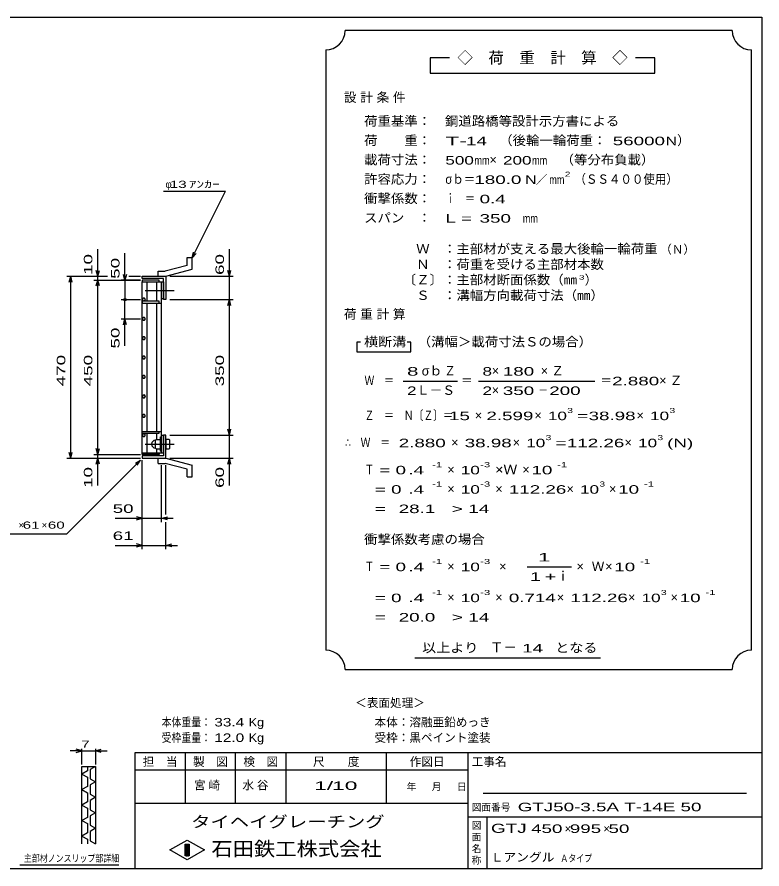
# Model space of a CAD drawing. Units: millimetres, scale not verified. Extents: x -1820 to 1731, y -1282 to 1054.
# Drawn here: x -194 to 1731, y -1146 to 1054 of the extents above; entities that cross this region are included whole.
import ezdxf
from ezdxf.enums import TextEntityAlignment as Align

# ---------------------------------------------------------------- set-up
doc = ezdxf.new("R2010")
doc.units = ezdxf.units.MM
doc.header["$LTSCALE"] = 10
doc.linetypes.add('CHAIN', pattern=[18.5, 12, -1.5, 3.5, -1.5])
for name, color, linetype, lineweight in [('0_2', 150, 'Continuous', 25), ('16', 3, 'Continuous', 25), ('19', 6, 'Continuous', 25), ('22', 4, 'Continuous', 25), ('24', 2, 'Continuous', 25), ('32', 4, 'Continuous', 25)]:
    doc.layers.add(name, color=color, linetype=linetype, lineweight=lineweight)
doc.styles.add('ベクトル', font='')
doc.styles.get('ベクトル').set_extended_font_data('ベクトル')

msp = doc.modelspace()

# ---------------------------------------------------------------- linework, layer by layer
at = {"layer": '0_2'}
for p, q in [((-1729, 1053.5), (1731, 1053.5)), ((1731, 1053.5), (1731, -1146.5)), ((1731, -846.5), (111, -846.5)), ((111, -846.5), (111, -1146.5)), ((241, -846.5), (241, -976.5)), ((371, -976.5), (371, -846.5)), ((501, -846.5), (501, -976.5)), ((761, -976.5), (761, -846.5)), ((971, -846.5), (971, -1146.5)), ((971, -891.5), (111, -891.5)), ((1691, -951.5), (1011, -951.5)), ((111, -976.5), (971, -976.5)), ((971, -1011.5), (1731, -1011.5)), ((1021, -1146.5), (1021, -1011.5)), ((201, -1097.5), (246, -1072.5)), ((246, -1072.5), (291, -1097.5)), ((246, -1122.5), (201, -1097.5)), ((241, -1082.5), (251, -1082.5)), ((241, -1112.5), (241, -1082.5)), ((241, -1082.5), (243, -1082.5)), ((243, -1082.5), (243, -1112.5)), ((245, -1112.5), (245, -1082.5)), ((245, -1082.5), (247, -1082.5)), ((291, -1097.5), (246, -1122.5)), ((247, -1082.5), (247, -1112.5)), ((249, -1112.5), (249, -1082.5)), ((249, -1082.5), (251, -1082.5)), ((251, -1082.5), (251, -1112.5)), ((251, -1082.5), (251, -1112.5)), ((251, -1112.5), (241, -1112.5)), ((243, -1112.5), (245, -1112.5)), ((247, -1112.5), (249, -1112.5)), ((1731, -1146.5), (-1729, -1146.5))]:
    msp.add_line(p, q, dxfattribs=at)
at = {"layer": '16'}
for p, q in [((174, 374), (130, 374)), ((130, 374), (130, 369.5)), ((174, 369.5), (174, 374)), ((129.3, -71.5), (129.3, 369.5)), ((129.3, 369.5), (130, 369.5)), ((130, 369.5), (174, 369.5)), ((130, -71.5), (130, 369.5)), ((130, 369.5), (180, 369.5)), ((142.5, 319.5), (142.5, 369.5)), ((167.5, 319.5), (167.5, 369.5)), ((180, -71.5), (180, 369.5)), ((180, 369.5), (185, 369.5)), ((185, 369.5), (185, 325.5)), ((131.98, 327.45), (130, 323.97)), ((130, 323.97), (132.02, 320.52)), ((130, 319.5), (130, 315)), ((174, 319.5), (130, 319.5)), ((130, 315), (180, 315)), ((135.98, 327.48), (131.98, 327.45)), ((132.02, 320.52), (136.02, 320.55)), ((138, 324), (135.98, 327.48)), ((136.02, 320.55), (138, 324.03)), ((142.5, -17), (142.5, 315)), ((167.5, -17), (167.5, 315)), ((174, 315), (174, 319.5)), ((185, 325.5), (180, 325.5)), ((131.98, 277.45), (130, 273.97)), ((130, 273.97), (132.02, 270.52)), ((135.98, 277.48), (131.98, 277.45)), ((132.02, 270.52), (136.02, 270.55)), ((138, 274), (135.98, 277.48)), ((136.02, 270.55), (138, 274.03)), ((131.98, 227.45), (130, 223.97)), ((130, 223.97), (132.02, 220.52)), ((135.98, 227.48), (131.98, 227.45)), ((132.02, 220.52), (136.02, 220.55)), ((138, 224), (135.98, 227.48)), ((136.02, 220.55), (138, 224.03)), ((131.98, 177.45), (130, 173.97)), ((135.98, 177.48), (131.98, 177.45)), ((138, 174), (135.98, 177.48)), ((130, 173.97), (132.02, 170.52)), ((132.02, 170.52), (136.02, 170.55)), ((136.02, 170.55), (138, 174.03)), ((131.98, 127.45), (130, 123.97)), ((130, 123.97), (132.02, 120.52)), ((135.98, 127.48), (131.98, 127.45)), ((132.02, 120.52), (136.02, 120.55)), ((138, 124), (135.98, 127.48)), ((136.02, 120.55), (138, 124.03)), ((131.98, 77.45), (130, 73.97)), ((130, 73.97), (132.02, 70.52)), ((135.98, 77.48), (131.98, 77.45)), ((132.02, 70.52), (136.02, 70.55)), ((138, 74), (135.98, 77.48)), ((136.02, 70.55), (138, 74.03)), ((131.98, 27.45), (130, 23.97)), ((130, 23.97), (132.02, 20.52)), ((135.98, 27.48), (131.98, 27.45)), ((138, 24), (135.98, 27.48)), ((136.02, 20.55), (138, 24.03)), ((132.02, 20.52), (136.02, 20.55)), ((130, -21.5), (130, -17)), ((130, -17), (180, -17)), ((130, -21.5), (174, -21.5)), ((142.5, -71.5), (142.5, -21.5)), ((167.5, -36.5), (167.5, -21.5)), ((174, -21.5), (174, -17)), ((131.98, -22.55), (130, -26.03)), ((130, -26.03), (132.02, -29.48)), ((135.98, -22.52), (131.98, -22.55)), ((132.02, -29.48), (136.02, -29.45)), ((138, -26), (135.98, -22.52)), ((136.02, -29.45), (138, -25.97)), ((166, -37.5), (164, -39.5)), ((164, -59.5), (164, -39.5)), ((166, -37.5), (175, -37.5)), ((177, -39.5), (175, -37.5)), ((177, -68), (177, -31)), ((177, -31), (180, -31)), ((185, -27.5), (180, -27.5)), ((180, -68), (180, -31)), ((185, -71.5), (185, -27.5)), ((166, -49.5), (164, -47.5)), ((166, -49.5), (164, -51.5)), ((164, -59.5), (166, -61.5)), ((166, -49.5), (175, -49.5)), ((166, -61.5), (175, -61.5)), ((167.5, -71.5), (167.5, -62.5)), ((175, -49.5), (177, -47.5)), ((177, -51.5), (175, -49.5)), ((175, -61.5), (177, -59.5)), ((129.3, -71.5), (130, -71.5)), ((130, -71.5), (174, -71.5)), ((130, -76), (130, -71.5)), ((130, -71.5), (180, -71.5)), ((174, -76), (130, -76)), ((174, -71.5), (174, -76)), ((177, -68), (180, -68)), ((180, -71.5), (185, -71.5))]:
    msp.add_line(p, q, dxfattribs=at)
at = {"layer": '16', "linetype": 'CHAIN'}
for p, q in [((137, 347.5), (212, 347.5)), ((137, -49.5), (212, -49.5))]:
    msp.add_line(p, q, dxfattribs=at)
at = {"layer": '16'}
msp.add_arc((164, -49.5), 10, 90, 270, dxfattribs=at)
at = {"layer": '19'}
for p, q in [((245.61, 432.12), (258.61, 432.12)), ((245.61, 412.1), (245.61, 432.12)), ((258.61, 402.12), (258.61, 432.12)), ((170.99, 397.01), (189.28, 397.01)), ((170.99, 384.01), (170.99, 397.01)), ((245.61, 412.1), (189.28, 397.01)), ((191, 384), (258.61, 402.12)), ((130, 378), (130, 384)), ((130, 384), (191, 384)), ((185, 378), (130, 378)), ((171, 384), (191, 384)), ((185, 324), (185, 378)), ((191, 384), (191, 324)), ((191, 324), (185, 324)), ((191, -26), (185, -26)), ((185, -26), (185, -80)), ((191, -86), (191, -26)), ((199, -37.5), (191, -37.5)), ((191, -37.5), (191, -61.5)), ((201, -39.5), (199, -37.5)), ((201, -59.5), (201, -39.5)), ((191, -49.5), (199, -49.5)), ((191, -61.5), (199, -61.5)), ((201, -47.5), (199, -49.5)), ((199, -49.5), (201, -51.5)), ((199, -61.5), (201, -59.5)), ((130, -80), (130, -86)), ((185, -80), (130, -80)), ((130, -86), (191, -86)), ((170.99, -99.01), (170.99, -86.01)), ((171, -86), (191, -86)), ((191, -86), (258.61, -104.12)), ((170.99, -99.01), (189.28, -99.01)), ((245.61, -114.1), (189.28, -99.01)), ((258.61, -134.12), (258.61, -104.12)), ((245.61, -134.12), (245.61, -114.1)), ((245.61, -134.12), (258.61, -134.12))]:
    msp.add_line(p, q, dxfattribs=at)
at = {"layer": '22'}
for p, q in [((185, 604), (345, 604)), ((259, 432), (345, 604)), ((15, 384), (15, 454)), ((85, 374), (85, 444)), ((259, 432), (262, 446.6)), ((259, 432), (269, 443)), ((355, 384), (355, 454)), ((15, 384), (11, 399)), ((15, 384), (19, 399)), ((355, 384), (351, 399)), ((355, 384), (359, 399)), ((-65, 384), (40, 384)), ((-59, 369), (-55, 384)), ((-51, 369), (-55, 384)), ((-55, -86), (-55, 384)), ((5, 384), (40, 384)), ((5, 374), (125, 374)), ((11, 359), (15, 374)), ((15, 374), (15, 384)), ((19, 359), (15, 374)), ((15, -76), (15, 374)), ((125, 374), (75, 374)), ((85, 374), (81, 389)), ((89, 389), (85, 374)), ((85, 374), (85, 324)), ((95, 384), (125, 384)), ((95, 384), (125, 384)), ((201, 384), (365, 384)), ((355, 324), (355, 384)), ((75, 324), (125, 324)), ((85, 274), (85, 324)), ((201, 324), (365, 324)), ((351, 309), (355, 324)), ((359, 309), (355, 324)), ((355, -26), (355, 324)), ((75, 274), (125, 274)), ((81, 259), (85, 274)), ((89, 259), (85, 274)), ((85, 204), (85, 274)), ((355, -26), (351, -11)), ((355, -26), (359, -11)), ((201, -26), (365, -26)), ((355, -86), (355, -26)), ((15, -76), (11, -61)), ((15, -76), (19, -61)), ((-65, -86), (125, -86)), ((-55, -86), (-59, -71)), ((-55, -86), (-51, -71)), ((5, -76), (125, -76)), ((5, -86), (125, -86)), ((11, -101), (15, -86)), ((15, -86), (15, -76)), ((19, -101), (15, -86)), ((15, -156), (15, -86)), ((201, -86), (365, -86)), ((351, -101), (355, -86)), ((359, -101), (355, -86)), ((355, -156), (355, -86)), ((-65, -281), (125, -91)), ((112, -99), (125, -91)), ((117, -104), (125, -91)), ((130, -251), (130, -91)), ((130, -321), (130, -91)), ((180, -251), (180, -104)), ((191, -231), (191, -104)), ((60, -241), (130, -241)), ((130, -241), (115, -237)), ((115, -245), (130, -241)), ((130, -241), (180, -241)), ((180, -241), (195, -237)), ((195, -245), (180, -241)), ((180, -241), (210, -241)), ((191, -321), (191, -251)), ((-265, -281), (-65, -281)), ((130, -311), (115, -307)), ((191, -311), (206, -307)), ((60, -311), (130, -311)), ((115, -315), (130, -311)), ((130, -311), (191, -311)), ((206, -315), (191, -311)), ((191, -311), (221, -311))]:
    msp.add_line(p, q, dxfattribs=at)
msp.add_circle((85, 324), 3, dxfattribs=at)
at = {"layer": '24', "color": 4}
for p, q in [((1654, 1018.5), (654, 1018.5)), ((604, 968.5), (604, -581.5)), ((1704, -581.5), (1704, 968.5)), ((924, 948.5), (874, 948.5)), ((874, 948.5), (874, 908.5)), ((1454, 948.5), (1404, 948.5)), ((1454, 908.5), (1454, 948.5)), ((874, 908.5), (1454, 908.5)), ((694, 213.5), (684, 213.5)), ((684, 213.5), (684, 188.5)), ((824, 213.5), (814, 213.5)), ((824, 188.5), (824, 213.5)), ((684, 188.5), (824, 188.5)), ((804, 113.5), (944, 113.5)), ((999, 113.5), (1299, 113.5)), ((1124, -366.5), (1239, -366.5)), ((834, -601.5), (1314, -601.5)), ((654, -631.5), (1654, -631.5))]:
    msp.add_line(p, q, dxfattribs=at)
for centre, start, end in [((604, 1018.5), 270, 0), ((1704, 1018.5), 180, 270), ((604, -631.5), 0, 90), ((1704, -631.5), 90, 180)]:
    msp.add_arc(centre, 50, start, end, dxfattribs=at)
at = {"layer": '32'}
for p, q in [((-26, -841.5), (-56, -841.5)), ((-26, -841.5), (-41, -837.5)), ((-41, -845.5), (-26, -841.5)), ((-26, -876.5), (-26, -836.5)), ((-26, -841.5), (9, -841.5)), ((9, -836.5), (9, -876.5)), ((9, -841.5), (24, -837.5)), ((24, -845.5), (9, -841.5)), ((9, -841.5), (39, -841.5)), ((-26, -881.5), (9, -881.5)), ((-26, -1081.5), (-26, -881.5)), ((-12, -893.5), (-26, -901.5)), ((-26, -901.5), (-12, -909.5)), ((-12, -881.5), (-12, -893.5)), ((9, -881.5), (-5, -889.5)), ((-5, -889.5), (-5, -913.5)), ((9, -881.5), (9, -1081.5)), ((-12, -909.5), (-12, -933.5)), ((-5, -913.5), (9, -921.5)), ((9, -921.5), (-5, -929.5)), ((-12, -933.5), (-26, -941.5)), ((-26, -941.5), (-12, -949.5)), ((-5, -929.5), (-5, -953.5)), ((-12, -949.5), (-12, -973.5)), ((-5, -953.5), (9, -961.5)), ((9, -961.5), (-5, -969.5)), ((-12, -973.5), (-26, -981.5)), ((-26, -981.5), (-12, -989.5)), ((-12, -989.5), (-12, -1013.5)), ((-5, -969.5), (-5, -993.5)), ((-5, -993.5), (9, -1001.5)), ((9, -1001.5), (-5, -1009.5)), ((-5, -1009.5), (-5, -1033.5)), ((-12, -1013.5), (-26, -1021.5)), ((-26, -1021.5), (-12, -1029.5)), ((-12, -1029.5), (-12, -1053.5)), ((-5, -1033.5), (9, -1041.5)), ((-12, -1053.5), (-26, -1061.5)), ((9, -1041.5), (-5, -1049.5)), ((-5, -1049.5), (-5, -1073.5)), ((-26, -1061.5), (-12, -1069.5)), ((-12, -1069.5), (-12, -1081.5)), ((-5, -1073.5), (9, -1081.5)), ((69, -1136.5), (-186, -1136.5))]:
    msp.add_line(p, q, dxfattribs=at)

# ---------------------------------------------------------------- texts
at = {"layer": '0_2', "style": 'ベクトル'}
for s, height, p in [('担\u3000当', 21.99, (131, -869.5)), ('製\u3000図', 21.99, (261, -869.5)), ('検\u3000図', 21.99, (391, -869.5)), ('尺\u3000\u3000度', 21.99, (571, -869.5)), ('作図日', 21.99, (821, -869.5)), ('工事名', 21.99, (981, -869.5)), ('年', 18.33, (813, -934)), ('月', 18.33, (878, -934)), ('日', 18.33, (943, -934)), ('図面番号', 18.33, (981, -987)), ('図', 18.33, (981, -1034)), ('面', 18.33, (981, -1064)), ('名', 18.33, (981, -1094)), ('称', 18.33, (981, -1124))]:
    msp.add_text(s, height=height, dxfattribs=at).set_placement(p, align=Align.MIDDLE_LEFT)
at = {"layer": '0_2', "color": 222, "style": 'ベクトル'}
for s, height, width, p in [('タイヘイグレーチング', 29.33, 1.25, (256, -1024.5)), ('石田鉄工株式会社', 36.66, 1.1, (308.5, -1094.5))]:
    msp.add_text(s, height=height, dxfattribs=dict(at, width=width)).set_placement(p, align=Align.MIDDLE_LEFT)
at = {"layer": '22', "color": 2, "style": 'ベクトル'}
for s, height, p in [('φ', 18.33, (190, 621.5)), ('×', 18.33, (-190, -258.5)), ('×', 18.33, (-130, -258.5)), ('＜表面処理＞', 21.99, (680, -717.5)), ('本体：', 21.99, (730, -767.5)), ('溶融亜鉛めっき', 21.99, (820, -767.5)), ('受枠：', 21.99, (730, -807.5)), ('黒ペイント塗装', 21.99, (820, -807.5)), ('×', 21.99, (1221, -1042.5)), ('×', 21.99, (1321, -1042.5))]:
    msp.add_text(s, height=height, dxfattribs=at).set_placement(p, align=Align.MIDDLE_LEFT)
for s, height, width, p in [(' 13 ', 18.33, 1.6, (190, 621.5)), ('ｱﾝｶｰ', 18.33, 1.6, (250, 621.5)), (' 50 ', 21.99, 1.65, (40, -216)), (' 61 ', 18.33, 1.6, (-190, -258.5)), (' 60 ', 18.33, 1.6, (-125, -258.5)), (' 61 ', 21.99, 1.65, (40, -286)), ('本体重量：', 21.99, 0.85, (180, -767.5)), (' 33.4', 21.99, 1.35, (305, -767.5)), ('Kg', 21.99, 1.1, (405, -767.5)), ('受枠重量：', 21.99, 0.85, (180, -807.5)), (' 12.0', 21.99, 1.35, (305, -807.5)), ('Kg', 21.99, 1.1, (405, -807.5)), ('1/', 21.99, 2, (574, -931.5)), (' 10 ', 21.99, 2, (604, -931.5)), ('GTJ50-3.5A T-14E 50              ', 21.99, 1.65, (1100, -986.5)), ('GTJ', 23.46, 1.55, (1031, -1041.5)), (' 450 ', 21.99, 1.65, (1121, -1042.5)), (' 995 ', 21.99, 1.65, (1221, -1042.5)), (' 50 ', 21.99, 1.65, (1321, -1042.5)), ('Ｌアングル', 21.99, 1.1, (1030, -1116.5)), ('Ａタイプ', 18.33, 0.8, (1210, -1119))]:
    msp.add_text(s, height=height, dxfattribs=dict(at, width=width)).set_placement(p, align=Align.MIDDLE_LEFT)
at = {"layer": '22', "color": 2, "style": 'ベクトル', "width": 1.65}
for s, p in [(' 10 ', (-10, 374)), (' 50 ', (60, 364)), (' 60 ', (330, 374)), (' 50 ', (60, 184)), (' 470 ', (-80, 86.5)), (' 450 ', (-10, 86.5)), (' 350 ', (330, 86.5)), (' 10 ', (-10, -176)), (' 60 ', (330, -176))]:
    msp.add_text(s, height=21.99, rotation=90, dxfattribs=at).set_placement(p, align=Align.MIDDLE_LEFT)
at = {"layer": '22', "color": 2, "char_height": 21.99, "attachment_point": 4, "style": 'ベクトル'}
for s, insert in [('\\T1.25;宮崎\u3000', (263.5, -931.5)), ('\\T1.25;水谷\u3000', (388.5, -931.5))]:
    msp.add_mtext(s, dxfattribs=dict(at, insert=insert))
at = {"layer": '24', "style": 'ベクトル'}
for s, height, p in [('◇\u3000荷\u3000重\u3000計\u3000算\u3000◇', 29.33, (944, 948.5)), ('）', 24.19, (1512, 735)), ('×', 24.19, (1027, 685)), ('／', 21.99, (1146.5, 633.5)), ('（Ｎ）', 21.99, (1468, 453.5)), ('）', 24.19, (1273, 375)), ('σｂ', 24.19, (852, 140)), ('×', 24.19, (1033, 140)), ('Ｌ－Ｓ', 24.19, (839, 90)), ('×', 24.19, (1033, 90)), ('×', 24.19, (989, 25)), ('×', 24.19, (1143, 25)), ('×', 24.19, (1407, 25)), ('×', 24.19, (928, -45)), ('×', 24.19, (1087, -45)), ('×', 24.19, (1376, -45)), ('×', 24.19, (918, -115)), ('×', 24.19, (1112, -115)), ('×', 24.19, (918, -165)), ('×', 24.19, (1042, -165)), ('×', 24.19, (1226, -165)), ('×', 24.19, (1336, -165)), ('×', 24.19, (918, -365)), ('×', 24.19, (1052, -365)), ('×', 24.19, (1252, -365)), ('Ｗ', 24.19, (1291, -365)), ('×', 24.19, (1326, -365)), ('ｉ', 24.19, (1200.5, -390)), ('×', 24.19, (918, -445)), ('×', 24.19, (1042, -445)), ('×', 24.19, (1201, -445)), ('×', 24.19, (1385, -445)), ('×', 24.19, (1495, -445)), ('Ｔ－', 25.66, (1028, -574))]:
    msp.add_text(s, height=height, dxfattribs=at).set_placement(p, align=Align.MIDDLE_LEFT)
for s, height, width, p in [('荷重基準：\u3000', 24.19, 1.05, (703, 785)), ('鋼道路橋等設計示方書による', 24.19, 1.05, (912, 785)), ('荷\u3000\u3000重：\u3000', 24.19, 1.05, (703, 735)), ('（後輪一輪荷重：', 24.19, 1.05, (1052, 735)), ('T-', 21.99, 2, (913, 733.5)), (' 14 ', 21.99, 1.65, (953, 733.5)), (' 56000', 21.99, 1.65, (1332, 733.5)), ('N', 21.99, 1.4, (1482, 733.5)), ('載荷寸法：\u3000', 24.19, 1.05, (703, 685)), ('500', 21.99, 1.5, (913, 683.5)), ('mm', 21.99, 0.8, (988, 683.5)), ('200', 21.99, 1.5, (1062, 683.5)), ('mm', 21.99, 0.8, (1137, 683.5)), ('\u3000（等分布負載）', 24.19, 1.05, (1176, 685)), ('許容応力：\u3000', 24.19, 1.05, (703, 635)), ('σｂ＝', 24.19, 0.9, (913, 635)), ('180.0', 21.99, 1.65, (988, 633.5)), ('N', 21.99, 1.4, (1119, 633.5)), ('mm', 21.99, 0.8, (1181.5, 633.5)), ('2', 13.2, 1.5, (1221.5, 647.5)), ('（ＳＳ４００使用）', 24.19, 0.9, (1246.5, 635)), ('衝撃係数：\u3000', 24.19, 1.05, (703, 585)), ('ｉ\u3000＝', 24.19, 0.75, (913, 585)), (' 0.4', 21.99, 1.65, (988, 583.5)), ('スパン\u3000：\u3000', 24.19, 1.05, (703, 535)), ('L =', 21.99, 1.65, (913, 533.5)), (' 350 ', 21.99, 1.65, (988, 533.5)), ('mm', 21.99, 0.8, (1113, 533.5)), ('\u3000Ｗ\u3000：主部材が支える最大後輪一輪荷重', 24.19, 1.05, (803, 455)), ('\u3000Ｎ\u3000：荷重を受ける主部材本数', 24.19, 1.05, (803, 415)), ('〔Ｚ〕：主部材断面係数（㎜', 24.19, 1.05, (803, 375)), ('3', 11, 1.8, (1258, 381)), ('\u3000Ｓ\u3000：溝幅方向載荷寸法（㎜）', 24.19, 1.05, (803, 335)), ('横断溝', 24.19, 1.1, (703, 215)), ('\u3000（溝幅＞載荷寸法Ｓの場合）', 24.19, 1.05, (807, 215)), ('8', 21.99, 1.8, (814, 138.5)), ('Ｚ', 24.19, 0.9, (910, 140)), ('8', 21.99, 1.5, (1009, 138.5)), (' 180 ', 21.99, 1.65, (1048, 138.5)), ('Ｗ\u3000＝', 24.19, 0.75, (704, 115)), ('＝', 24.19, 0.9, (954, 115)), ('＝', 24.19, 0.9, (1314, 115)), ('2.880', 21.99, 1.65, (1344, 113.5)), ('2', 21.99, 1.5, (814, 88.5)), ('2', 21.99, 1.5, (1009, 88.5)), (' 350 ', 21.99, 1.65, (1048, 88.5)), ('－', 24.19, 0.75, (1153, 90)), (' 200 ', 21.99, 1.65, (1168, 88.5)), ('3', 13.2, 1.5, (1228, 37.5)), ('3', 13.2, 1.5, (1492, 37.5)), ('Ｚ\u3000＝\u3000Ｎ〔Ｚ〕＝', 24.19, 0.75, (704, 25)), (' 15 ', 21.99, 1.65, (909, 23.5)), ('2.599', 21.99, 1.65, (1019, 23.5)), ('10', 21.99, 1.5, (1178, 23.5)), ('=', 21.99, 1.7, (1253, 23.5)), ('38.98', 21.99, 1.65, (1283, 23.5)), ('10', 21.99, 1.5, (1442, 23.5)), ('∴\u3000Ｗ\u3000＝', 24.19, 0.75, (654, -45)), (' 2.880', 21.99, 1.65, (779, -46.5)), ('38.98', 21.99, 1.65, (963, -46.5)), ('10', 21.99, 1.5, (1122, -46.5)), ('3', 13.2, 1.5, (1172, -32.5)), ('=', 21.99, 1.7, (1197, -46.5)), ('112.26', 21.99, 1.65, (1227, -46.5)), ('10', 21.99, 1.5, (1411, -46.5)), ('3', 13.2, 1.5, (1461, -32.5)), ('(N)', 21.99, 1.65, (1486, -46.5)), ('Ｔ', 24.19, 0.75, (704, -115)), (' = 0', 21.99, 1.65, (729, -116.5)), (' .4 ', 21.99, 1.65, (804, -116.5)), ('-1', 13.2, 1.65, (879, -102.5)), ('10', 21.99, 1.5, (953, -116.5)), ('-3', 13.2, 1.65, (1003, -102.5)), ('×Ｗ', 24.19, 1.1, (1042, -115)), (' 10 ', 21.99, 1.65, (1122, -116.5)), ('-1', 13.2, 1.65, (1202, -102.5)), ('-1', 13.2, 1.65, (879, -152.5)), ('-3', 13.2, 1.65, (1003, -152.5)), ('3', 13.2, 1.5, (1311, -152.5)), ('-1', 13.2, 1.65, (1426, -152.5)), ('  = 0', 21.99, 1.65, (704, -166.5)), (' .4 ', 21.99, 1.65, (804, -166.5)), ('10', 21.99, 1.5, (953, -166.5)), ('112.26', 21.99, 1.65, (1077, -166.5)), ('10', 21.99, 1.5, (1261, -166.5)), (' 10 ', 21.99, 1.65, (1346, -166.5)), ('  =', 21.99, 1.65, (704, -216.5)), (' 28.1', 21.99, 1.65, (779, -216.5)), ('>', 21.99, 1.7, (929, -216.5)), (' 14 ', 21.99, 1.65, (959, -216.5)), ('衝撃係数考慮の場合', 24.19, 1.05, (703, -295)), ('-1', 13.2, 1.65, (879, -352.5)), ('-3', 13.2, 1.65, (1003, -352.5)), ('-1', 13.2, 1.65, (1416, -352.5)), ('Ｔ', 24.19, 0.75, (704, -365)), (' = 0', 21.99, 1.65, (729, -366.5)), (' .4 ', 21.99, 1.65, (804, -366.5)), ('10', 21.99, 1.5, (953, -366.5)), (' 10 ', 21.99, 1.65, (1336, -366.5)), ('  = 0', 21.99, 1.65, (704, -446.5)), (' .4 ', 21.99, 1.65, (804, -446.5)), ('-1', 13.2, 1.65, (879, -432.5)), ('10', 21.99, 1.5, (953, -446.5)), ('-3', 13.2, 1.65, (1003, -432.5)), ('0.714', 21.99, 1.65, (1077, -446.5)), ('112.26', 21.99, 1.65, (1236, -446.5)), ('10', 21.99, 1.5, (1420, -446.5)), ('3', 13.2, 1.5, (1470, -432.5)), (' 10 ', 21.99, 1.65, (1505, -446.5)), ('-1', 13.2, 1.65, (1585, -432.5)), ('  =', 21.99, 1.65, (704, -496.5)), (' 20.0', 21.99, 1.65, (779, -496.5)), ('>', 21.99, 1.7, (929, -496.5)), (' 14 ', 21.99, 1.65, (959, -496.5)), ('以上より\u3000', 24.19, 1.1, (853, -575)), (' 14 ', 21.99, 1.65, (1098, -576.5)), ('となる', 24.19, 1.1, (1197, -575))]:
    msp.add_text(s, height=height, dxfattribs=dict(at, width=width)).set_placement(p, align=Align.MIDDLE_LEFT)
at = {"layer": '24', "attachment_point": 4, "style": 'ベクトル'}
for s, insert, char_height in [('\\T1.28;設計条件', (650.5, 845), 24.19), ('\\T1.28;荷重計算', (650.5, 285), 24.19), ('\\T1.42;×Ｚ', (1159.5, 140), 24.19), ('\\T1.42;×Ｚ', (1465.5, 115), 24.19), ('\\T1.25;\\W2;\\~1\\~', (1131.5, -341.5), 21.99), ('\\T1.33;\\W1.75;1+', (1131.5, -391.5), 21.99)]:
    msp.add_mtext(s, dxfattribs=dict(at, insert=insert, char_height=char_height))
at = {"layer": '32', "color": 2, "style": 'ベクトル'}
for s, width, p in [(' 7 ', 1.6, (-38.5, -824)), ('主部材ノンスリップ部詳細', 0.8, (-176, -1119))]:
    msp.add_text(s, height=18.33, dxfattribs=dict(at, width=width)).set_placement(p, align=Align.MIDDLE_LEFT)

doc.saveas('drawing.dxf')
